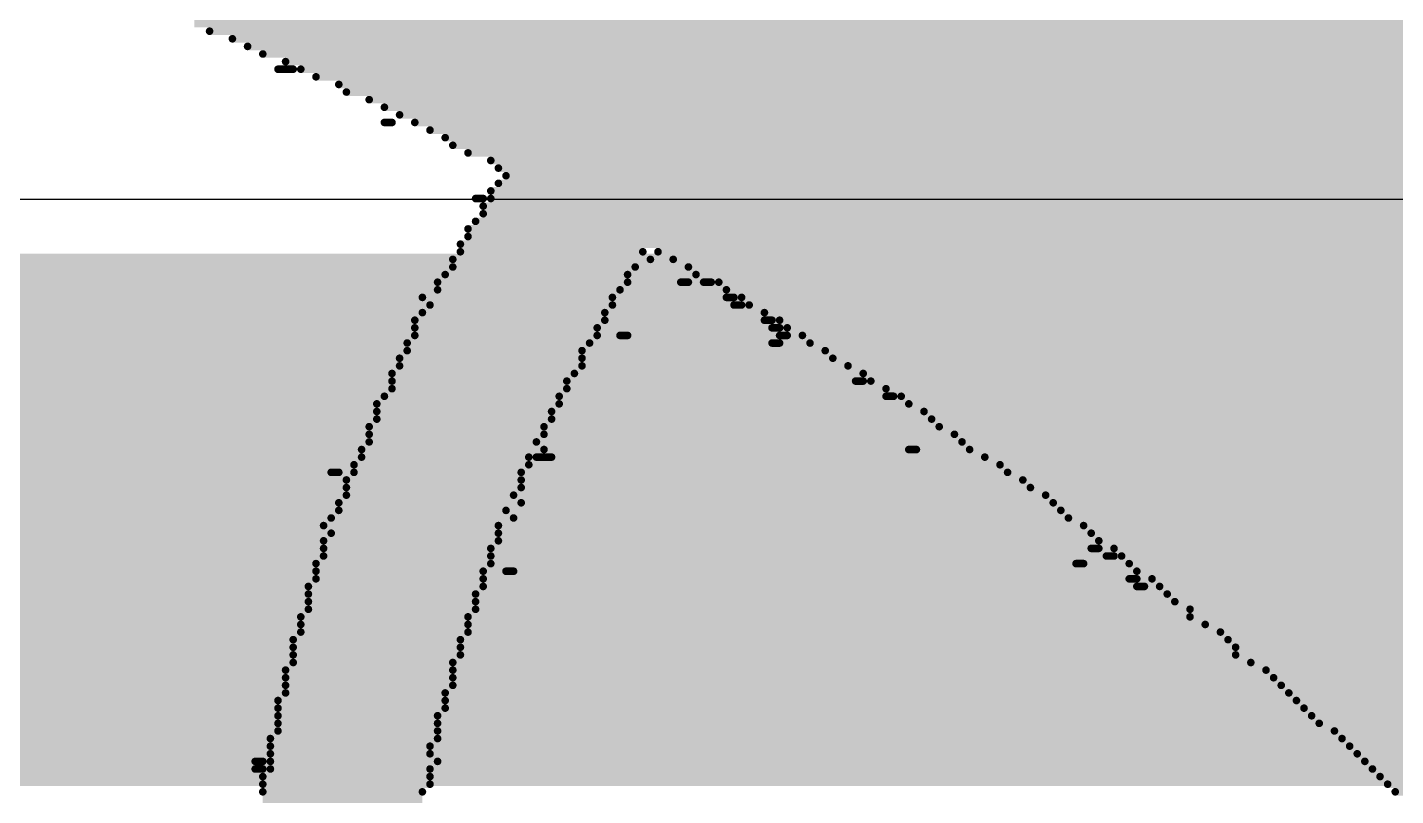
# Model space of a CAD drawing. Header units: inches. Extents: x -5 to 433, y -20 to 71.
# Drawn here: x 13.982 to 18.555, y 55.391 to 57.957 of the extents above; entities that cross this region are included whole.
import ezdxf

# ---------------------------------------------------------------- set-up
doc = ezdxf.new("R2010")
doc.units = ezdxf.units.IN
doc.layers.add('Bottom Overlay', color=54, linetype='Continuous')
doc.layers.add('Top Layer', color=1, linetype='Continuous')

msp = doc.modelspace()

# ---------------------------------------------------------------- hatches: boundary and pattern name
at = {"layer": 'Top Layer'}
msp.add_hatch(color=1, dxfattribs=at).paths.add_polyline_path([(8.89, 55.4228), (74.3966, 55.4228), (74.3966, 57.2008), (8.89, 57.2008)])

# ---------------------------------------------------------------- linework, layer by layer
at = {"layer": 'Bottom Overlay'}
for points in [[(14.5402, 57.9692, 0.0254, 0.0254, 0), (18.8328, 57.9692, 0.0254, 0.0254, 0)], [(14.591, 57.9438, 0.0254, 0.0254, 0), (18.8582, 57.9438, 0.0254, 0.0254, 0)], [(14.6672, 57.9184, 0.0254, 0.0254, 0), (18.8836, 57.9184, 0.0254, 0.0254, 0)], [(14.718, 57.893, 0.0254, 0.0254, 0), (18.909, 57.893, 0.0254, 0.0254, 0)], [(14.7688, 57.8676, 0.0254, 0.0254, 0), (18.9344, 57.8676, 0.0254, 0.0254, 0)], [(14.845, 57.8422, 0.0254, 0.0254, 0), (18.9598, 57.8422, 0.0254, 0.0254, 0)], [(14.8196, 57.8168, 0.0254, 0.0254, 0), (14.8704, 57.8168, 0.0254, 0.0254, 0)], [(14.8958, 57.8168, 0.0254, 0.0254, 0), (18.9852, 57.8168, 0.0254, 0.0254, 0)], [(14.9466, 57.7914, 0.0254, 0.0254, 0), (19.0106, 57.7914, 0.0254, 0.0254, 0)], [(15.0228, 57.766, 0.0254, 0.0254, 0), (19.0614, 57.766, 0.0254, 0.0254, 0)], [(15.0482, 57.7406, 0.0254, 0.0254, 0), (19.0868, 57.7406, 0.0254, 0.0254, 0)], [(15.1244, 57.7152, 0.0254, 0.0254, 0), (19.1376, 57.7152, 0.0254, 0.0254, 0)], [(15.1752, 57.6898, 0.0254, 0.0254, 0), (19.1376, 57.6898, 0.0254, 0.0254, 0)], [(15.226, 57.6644, 0.0254, 0.0254, 0), (19.1884, 57.6644, 0.0254, 0.0254, 0)], [(15.1752, 57.639, 0.0254, 0.0254, 0), (15.2006, 57.639, 0.0254, 0.0254, 0)], [(15.2768, 57.639, 0.0254, 0.0254, 0), (19.1884, 57.639, 0.0254, 0.0254, 0)], [(15.3276, 57.6136, 0.0254, 0.0254, 0), (19.2392, 57.6136, 0.0254, 0.0254, 0)], [(15.3784, 57.5882, 0.0254, 0.0254, 0), (19.2392, 57.5882, 0.0254, 0.0254, 0)], [(15.4038, 57.5628, 0.0254, 0.0254, 0), (19.29, 57.5628, 0.0254, 0.0254, 0)], [(15.4546, 57.5374, 0.0254, 0.0254, 0), (19.3154, 57.5374, 0.0254, 0.0254, 0)], [(15.5308, 57.512, 0.0254, 0.0254, 0), (19.3408, 57.512, 0.0254, 0.0254, 0)], [(15.5562, 57.4866, 0.0254, 0.0254, 0), (19.3662, 57.4866, 0.0254, 0.0254, 0)], [(15.5562, 57.4358, 0.0254, 0.0254, 0), (19.417, 57.4358, 0.0254, 0.0254, 0)], [(15.5816, 57.4612, 0.0254, 0.0254, 0), (19.3916, 57.4612, 0.0254, 0.0254, 0)], [(15.48, 57.385, 0.0254, 0.0254, 0), (15.5054, 57.385, 0.0254, 0.0254, 0)], [(15.5308, 57.4104, 0.0254, 0.0254, 0), (19.4424, 57.4104, 0.0254, 0.0254, 0)], [(15.5308, 57.385, 0.0254, 0.0254, 0), (19.4678, 57.385, 0.0254, 0.0254, 0)], [(15.5054, 57.3596, 0.0254, 0.0254, 0), (19.5186, 57.3596, 0.0254, 0.0254, 0)], [(15.5054, 57.3342, 0.0254, 0.0254, 0), (19.544, 57.3342, 0.0254, 0.0254, 0)], [(15.4546, 57.2834, 0.0254, 0.0254, 0), (19.5948, 57.2834, 0.0254, 0.0254, 0)], [(15.48, 57.3088, 0.0254, 0.0254, 0), (19.5694, 57.3088, 0.0254, 0.0254, 0)], [(15.4546, 57.258, 0.0254, 0.0254, 0), (19.6202, 57.258, 0.0254, 0.0254, 0)], [(15.4292, 57.2326, 0.0254, 0.0254, 0), (19.6456, 57.2326, 0.0254, 0.0254, 0)], [(15.4292, 57.2072, 0.0254, 0.0254, 0), (16.0388, 57.2072, 0.0254, 0.0254, 0)], [(16.0896, 57.2072, 0.0254, 0.0254, 0), (19.671, 57.2072, 0.0254, 0.0254, 0)], [(15.4038, 57.1818, 0.0254, 0.0254, 0), (16.0642, 57.1818, 0.0254, 0.0254, 0)], [(15.4038, 57.1564, 0.0254, 0.0254, 0), (16.0134, 57.1564, 0.0254, 0.0254, 0)], [(16.1404, 57.1818, 0.0254, 0.0254, 0), (19.6964, 57.1818, 0.0254, 0.0254, 0)], [(16.1912, 57.1564, 0.0254, 0.0254, 0), (19.7218, 57.1564, 0.0254, 0.0254, 0)], [(15.353, 57.1056, 0.0254, 0.0254, 0), (15.988, 57.1056, 0.0254, 0.0254, 0)], [(15.3784, 57.131, 0.0254, 0.0254, 0), (15.988, 57.131, 0.0254, 0.0254, 0)], [(16.1658, 57.1056, 0.0254, 0.0254, 0), (16.1912, 57.1056, 0.0254, 0.0254, 0)], [(16.2166, 57.131, 0.0254, 0.0254, 0), (19.7472, 57.131, 0.0254, 0.0254, 0)], [(16.242, 57.1056, 0.0254, 0.0254, 0), (16.2674, 57.1056, 0.0254, 0.0254, 0)], [(16.2928, 57.1056, 0.0254, 0.0254, 0), (19.7726, 57.1056, 0.0254, 0.0254, 0)], [(15.3022, 57.0548, 0.0254, 0.0254, 0), (15.9372, 57.0548, 0.0254, 0.0254, 0)], [(15.353, 57.0802, 0.0254, 0.0254, 0), (15.9626, 57.0802, 0.0254, 0.0254, 0)], [(16.3182, 57.0802, 0.0254, 0.0254, 0), (19.798, 57.0802, 0.0254, 0.0254, 0)], [(16.3182, 57.0548, 0.0254, 0.0254, 0), (16.3436, 57.0548, 0.0254, 0.0254, 0)], [(16.369, 57.0548, 0.0254, 0.0254, 0), (19.8234, 57.0548, 0.0254, 0.0254, 0)], [(15.3276, 57.0294, 0.0254, 0.0254, 0), (15.9372, 57.0294, 0.0254, 0.0254, 0)], [(16.3436, 57.0294, 0.0254, 0.0254, 0), (16.369, 57.0294, 0.0254, 0.0254, 0)], [(16.3944, 57.0294, 0.0254, 0.0254, 0), (19.8488, 57.0294, 0.0254, 0.0254, 0)], [(15.2768, 56.9786, 0.0254, 0.0254, 0), (15.9118, 56.9786, 0.0254, 0.0254, 0)], [(15.3022, 57.004, 0.0254, 0.0254, 0), (15.9118, 57.004, 0.0254, 0.0254, 0)], [(16.4452, 57.004, 0.0254, 0.0254, 0), (19.8996, 57.004, 0.0254, 0.0254, 0)], [(16.4452, 56.9786, 0.0254, 0.0254, 0), (16.4706, 56.9786, 0.0254, 0.0254, 0)], [(16.496, 56.9786, 0.0254, 0.0254, 0), (19.925, 56.9786, 0.0254, 0.0254, 0)], [(15.2768, 56.9532, 0.0254, 0.0254, 0), (15.8864, 56.9532, 0.0254, 0.0254, 0)], [(15.2768, 56.9278, 0.0254, 0.0254, 0), (15.8864, 56.9278, 0.0254, 0.0254, 0)], [(15.9626, 56.9278, 0.0254, 0.0254, 0), (15.988, 56.9278, 0.0254, 0.0254, 0)], [(16.4706, 56.9532, 0.0254, 0.0254, 0), (16.496, 56.9532, 0.0254, 0.0254, 0)], [(16.496, 56.9278, 0.0254, 0.0254, 0), (16.5214, 56.9278, 0.0254, 0.0254, 0)], [(16.5214, 56.9532, 0.0254, 0.0254, 0), (19.925, 56.9532, 0.0254, 0.0254, 0)], [(16.5722, 56.9278, 0.0254, 0.0254, 0), (19.9504, 56.9278, 0.0254, 0.0254, 0)], [(15.2514, 56.9024, 0.0254, 0.0254, 0), (15.861, 56.9024, 0.0254, 0.0254, 0)], [(15.2514, 56.877, 0.0254, 0.0254, 0), (15.8356, 56.877, 0.0254, 0.0254, 0)], [(16.4706, 56.9024, 0.0254, 0.0254, 0), (16.496, 56.9024, 0.0254, 0.0254, 0)], [(16.5976, 56.9024, 0.0254, 0.0254, 0), (20.0012, 56.9024, 0.0254, 0.0254, 0)], [(16.6484, 56.877, 0.0254, 0.0254, 0), (20.0266, 56.877, 0.0254, 0.0254, 0)], [(15.226, 56.8516, 0.0254, 0.0254, 0), (15.8356, 56.8516, 0.0254, 0.0254, 0)], [(15.226, 56.8262, 0.0254, 0.0254, 0), (15.8356, 56.8262, 0.0254, 0.0254, 0)], [(16.6738, 56.8516, 0.0254, 0.0254, 0), (20.052, 56.8516, 0.0254, 0.0254, 0)], [(16.7246, 56.8262, 0.0254, 0.0254, 0), (20.0774, 56.8262, 0.0254, 0.0254, 0)], [(15.2006, 56.8008, 0.0254, 0.0254, 0), (15.8102, 56.8008, 0.0254, 0.0254, 0)], [(16.7754, 56.8008, 0.0254, 0.0254, 0), (20.1028, 56.8008, 0.0254, 0.0254, 0)], [(15.2006, 56.7754, 0.0254, 0.0254, 0), (15.7848, 56.7754, 0.0254, 0.0254, 0)], [(15.2006, 56.75, 0.0254, 0.0254, 0), (15.7848, 56.75, 0.0254, 0.0254, 0)], [(16.75, 56.7754, 0.0254, 0.0254, 0), (16.7754, 56.7754, 0.0254, 0.0254, 0)], [(16.8008, 56.7754, 0.0254, 0.0254, 0), (20.1282, 56.7754, 0.0254, 0.0254, 0)], [(16.8516, 56.75, 0.0254, 0.0254, 0), (20.1536, 56.75, 0.0254, 0.0254, 0)], [(15.1498, 56.6992, 0.0254, 0.0254, 0), (15.7594, 56.6992, 0.0254, 0.0254, 0)], [(15.1752, 56.7246, 0.0254, 0.0254, 0), (15.7594, 56.7246, 0.0254, 0.0254, 0)], [(16.8516, 56.7246, 0.0254, 0.0254, 0), (16.877, 56.7246, 0.0254, 0.0254, 0)], [(16.9024, 56.7246, 0.0254, 0.0254, 0), (20.179, 56.7246, 0.0254, 0.0254, 0)], [(16.9278, 56.6992, 0.0254, 0.0254, 0), (20.2044, 56.6992, 0.0254, 0.0254, 0)], [(15.1498, 56.6738, 0.0254, 0.0254, 0), (15.734, 56.6738, 0.0254, 0.0254, 0)], [(15.1498, 56.6484, 0.0254, 0.0254, 0), (15.734, 56.6484, 0.0254, 0.0254, 0)], [(16.9786, 56.6738, 0.0254, 0.0254, 0), (20.2298, 56.6738, 0.0254, 0.0254, 0)], [(17.004, 56.6484, 0.0254, 0.0254, 0), (20.2806, 56.6484, 0.0254, 0.0254, 0)], [(15.1244, 56.623, 0.0254, 0.0254, 0), (15.7086, 56.623, 0.0254, 0.0254, 0)], [(15.1244, 56.5976, 0.0254, 0.0254, 0), (15.7086, 56.5976, 0.0254, 0.0254, 0)], [(17.0294, 56.623, 0.0254, 0.0254, 0), (20.2806, 56.623, 0.0254, 0.0254, 0)], [(17.0802, 56.5976, 0.0254, 0.0254, 0), (20.306, 56.5976, 0.0254, 0.0254, 0)], [(15.1244, 56.5722, 0.0254, 0.0254, 0), (15.6832, 56.5722, 0.0254, 0.0254, 0)], [(17.1056, 56.5722, 0.0254, 0.0254, 0), (20.3314, 56.5722, 0.0254, 0.0254, 0)], [(15.099, 56.5468, 0.0254, 0.0254, 0), (15.7086, 56.5468, 0.0254, 0.0254, 0)], [(15.099, 56.5214, 0.0254, 0.0254, 0), (15.6578, 56.5214, 0.0254, 0.0254, 0)], [(15.6832, 56.5214, 0.0254, 0.0254, 0), (15.734, 56.5214, 0.0254, 0.0254, 0)], [(16.9278, 56.5468, 0.0254, 0.0254, 0), (16.9532, 56.5468, 0.0254, 0.0254, 0)], [(17.131, 56.5468, 0.0254, 0.0254, 0), (20.3568, 56.5468, 0.0254, 0.0254, 0)], [(17.1818, 56.5214, 0.0254, 0.0254, 0), (20.3822, 56.5214, 0.0254, 0.0254, 0)], [(14.9974, 56.4706, 0.0254, 0.0254, 0), (15.0228, 56.4706, 0.0254, 0.0254, 0)], [(15.0736, 56.496, 0.0254, 0.0254, 0), (15.6578, 56.496, 0.0254, 0.0254, 0)], [(15.0736, 56.4706, 0.0254, 0.0254, 0), (15.6324, 56.4706, 0.0254, 0.0254, 0)], [(17.2326, 56.496, 0.0254, 0.0254, 0), (20.4076, 56.496, 0.0254, 0.0254, 0)], [(17.258, 56.4706, 0.0254, 0.0254, 0), (20.4584, 56.4706, 0.0254, 0.0254, 0)], [(15.0482, 56.4452, 0.0254, 0.0254, 0), (15.6324, 56.4452, 0.0254, 0.0254, 0)], [(15.0482, 56.4198, 0.0254, 0.0254, 0), (15.6324, 56.4198, 0.0254, 0.0254, 0)], [(17.3088, 56.4452, 0.0254, 0.0254, 0), (20.4838, 56.4452, 0.0254, 0.0254, 0)], [(17.3342, 56.4198, 0.0254, 0.0254, 0), (20.4838, 56.4198, 0.0254, 0.0254, 0)], [(15.0228, 56.369, 0.0254, 0.0254, 0), (15.6324, 56.369, 0.0254, 0.0254, 0)], [(15.0482, 56.3944, 0.0254, 0.0254, 0), (15.607, 56.3944, 0.0254, 0.0254, 0)], [(17.385, 56.3944, 0.0254, 0.0254, 0), (20.5092, 56.3944, 0.0254, 0.0254, 0)], [(17.4104, 56.369, 0.0254, 0.0254, 0), (20.5346, 56.369, 0.0254, 0.0254, 0)], [(15.0228, 56.3436, 0.0254, 0.0254, 0), (15.5816, 56.3436, 0.0254, 0.0254, 0)], [(17.4358, 56.3436, 0.0254, 0.0254, 0), (20.5854, 56.3436, 0.0254, 0.0254, 0)], [(14.972, 56.2928, 0.0254, 0.0254, 0), (15.5562, 56.2928, 0.0254, 0.0254, 0)], [(14.9974, 56.3182, 0.0254, 0.0254, 0), (15.607, 56.3182, 0.0254, 0.0254, 0)], [(17.4612, 56.3182, 0.0254, 0.0254, 0), (20.6362, 56.3182, 0.0254, 0.0254, 0)], [(17.512, 56.2928, 0.0254, 0.0254, 0), (20.6362, 56.2928, 0.0254, 0.0254, 0)], [(14.972, 56.242, 0.0254, 0.0254, 0), (15.5562, 56.242, 0.0254, 0.0254, 0)], [(14.9974, 56.2674, 0.0254, 0.0254, 0), (15.5562, 56.2674, 0.0254, 0.0254, 0)], [(17.5374, 56.2674, 0.0254, 0.0254, 0), (20.6616, 56.2674, 0.0254, 0.0254, 0)], [(17.5628, 56.242, 0.0254, 0.0254, 0), (20.687, 56.242, 0.0254, 0.0254, 0)], [(14.972, 56.2166, 0.0254, 0.0254, 0), (15.5308, 56.2166, 0.0254, 0.0254, 0)], [(14.972, 56.1912, 0.0254, 0.0254, 0), (15.5308, 56.1912, 0.0254, 0.0254, 0)], [(17.5374, 56.2166, 0.0254, 0.0254, 0), (17.5628, 56.2166, 0.0254, 0.0254, 0)], [(17.5882, 56.1912, 0.0254, 0.0254, 0), (17.6136, 56.1912, 0.0254, 0.0254, 0)], [(17.6136, 56.2166, 0.0254, 0.0254, 0), (20.7124, 56.2166, 0.0254, 0.0254, 0)], [(17.639, 56.1912, 0.0254, 0.0254, 0), (20.7632, 56.1912, 0.0254, 0.0254, 0)], [(14.9466, 56.1658, 0.0254, 0.0254, 0), (15.5308, 56.1658, 0.0254, 0.0254, 0)], [(14.9466, 56.1404, 0.0254, 0.0254, 0), (15.5054, 56.1404, 0.0254, 0.0254, 0)], [(15.5816, 56.1404, 0.0254, 0.0254, 0), (15.607, 56.1404, 0.0254, 0.0254, 0)], [(17.4866, 56.1658, 0.0254, 0.0254, 0), (17.512, 56.1658, 0.0254, 0.0254, 0)], [(17.6644, 56.1658, 0.0254, 0.0254, 0), (20.7886, 56.1658, 0.0254, 0.0254, 0)], [(17.6898, 56.1404, 0.0254, 0.0254, 0), (20.7886, 56.1404, 0.0254, 0.0254, 0)], [(14.9466, 56.115, 0.0254, 0.0254, 0), (15.5054, 56.115, 0.0254, 0.0254, 0)], [(17.6644, 56.115, 0.0254, 0.0254, 0), (17.6898, 56.115, 0.0254, 0.0254, 0)], [(17.7406, 56.115, 0.0254, 0.0254, 0), (20.7886, 56.115, 0.0254, 0.0254, 0)], [(14.9212, 56.0896, 0.0254, 0.0254, 0), (15.5054, 56.0896, 0.0254, 0.0254, 0)], [(14.9212, 56.0642, 0.0254, 0.0254, 0), (15.48, 56.0642, 0.0254, 0.0254, 0)], [(17.6898, 56.0896, 0.0254, 0.0254, 0), (17.7152, 56.0896, 0.0254, 0.0254, 0)], [(17.766, 56.0896, 0.0254, 0.0254, 0), (20.814, 56.0896, 0.0254, 0.0254, 0)], [(17.7914, 56.0642, 0.0254, 0.0254, 0), (20.8394, 56.0642, 0.0254, 0.0254, 0)], [(14.9212, 56.0388, 0.0254, 0.0254, 0), (15.48, 56.0388, 0.0254, 0.0254, 0)], [(14.9212, 56.0134, 0.0254, 0.0254, 0), (15.48, 56.0134, 0.0254, 0.0254, 0)], [(17.8168, 56.0388, 0.0254, 0.0254, 0), (20.8902, 56.0388, 0.0254, 0.0254, 0)], [(17.8676, 56.0134, 0.0254, 0.0254, 0), (20.9156, 56.0134, 0.0254, 0.0254, 0)], [(14.8958, 55.988, 0.0254, 0.0254, 0), (15.4546, 55.988, 0.0254, 0.0254, 0)], [(14.8958, 55.9626, 0.0254, 0.0254, 0), (15.4546, 55.9626, 0.0254, 0.0254, 0)], [(17.8676, 55.988, 0.0254, 0.0254, 0), (20.9156, 55.988, 0.0254, 0.0254, 0)], [(17.9184, 55.9626, 0.0254, 0.0254, 0), (20.941, 55.9626, 0.0254, 0.0254, 0)], [(14.8704, 55.9118, 0.0254, 0.0254, 0), (15.4292, 55.9118, 0.0254, 0.0254, 0)], [(14.8958, 55.9372, 0.0254, 0.0254, 0), (15.4546, 55.9372, 0.0254, 0.0254, 0)], [(17.9692, 55.9372, 0.0254, 0.0254, 0), (20.9664, 55.9372, 0.0254, 0.0254, 0)], [(17.9946, 55.9118, 0.0254, 0.0254, 0), (21.0172, 55.9118, 0.0254, 0.0254, 0)], [(14.8704, 55.8864, 0.0254, 0.0254, 0), (15.4292, 55.8864, 0.0254, 0.0254, 0)], [(18.02, 55.8864, 0.0254, 0.0254, 0), (21.0172, 55.8864, 0.0254, 0.0254, 0)], [(14.8704, 55.861, 0.0254, 0.0254, 0), (15.4292, 55.861, 0.0254, 0.0254, 0)], [(14.8704, 55.8356, 0.0254, 0.0254, 0), (15.4038, 55.8356, 0.0254, 0.0254, 0)], [(18.02, 55.861, 0.0254, 0.0254, 0), (21.0426, 55.861, 0.0254, 0.0254, 0)], [(18.0708, 55.8356, 0.0254, 0.0254, 0), (21.068, 55.8356, 0.0254, 0.0254, 0)], [(14.845, 55.8102, 0.0254, 0.0254, 0), (15.4038, 55.8102, 0.0254, 0.0254, 0)], [(14.845, 55.7848, 0.0254, 0.0254, 0), (15.4038, 55.7848, 0.0254, 0.0254, 0)], [(18.1216, 55.8102, 0.0254, 0.0254, 0), (21.0934, 55.8102, 0.0254, 0.0254, 0)], [(18.147, 55.7848, 0.0254, 0.0254, 0), (21.1188, 55.7848, 0.0254, 0.0254, 0)], [(14.845, 55.7594, 0.0254, 0.0254, 0), (15.4038, 55.7594, 0.0254, 0.0254, 0)], [(14.845, 55.734, 0.0254, 0.0254, 0), (15.3784, 55.734, 0.0254, 0.0254, 0)], [(18.1724, 55.7594, 0.0254, 0.0254, 0), (21.1442, 55.7594, 0.0254, 0.0254, 0)], [(18.1978, 55.734, 0.0254, 0.0254, 0), (21.1696, 55.734, 0.0254, 0.0254, 0)], [(14.8196, 55.7086, 0.0254, 0.0254, 0), (15.3784, 55.7086, 0.0254, 0.0254, 0)], [(14.8196, 55.6832, 0.0254, 0.0254, 0), (15.3784, 55.6832, 0.0254, 0.0254, 0)], [(18.2232, 55.7086, 0.0254, 0.0254, 0), (21.2204, 55.7086, 0.0254, 0.0254, 0)], [(18.2486, 55.6832, 0.0254, 0.0254, 0), (21.2204, 55.6832, 0.0254, 0.0254, 0)], [(14.8196, 55.6578, 0.0254, 0.0254, 0), (15.353, 55.6578, 0.0254, 0.0254, 0)], [(18.274, 55.6578, 0.0254, 0.0254, 0), (21.2204, 55.6578, 0.0254, 0.0254, 0)], [(14.8196, 55.6324, 0.0254, 0.0254, 0), (15.353, 55.6324, 0.0254, 0.0254, 0)], [(14.8196, 55.607, 0.0254, 0.0254, 0), (15.353, 55.607, 0.0254, 0.0254, 0)], [(18.2994, 55.6324, 0.0254, 0.0254, 0), (21.2458, 55.6324, 0.0254, 0.0254, 0)], [(18.3502, 55.607, 0.0254, 0.0254, 0), (21.2712, 55.607, 0.0254, 0.0254, 0)], [(14.7942, 55.5816, 0.0254, 0.0254, 0), (15.353, 55.5816, 0.0254, 0.0254, 0)], [(14.7942, 55.5562, 0.0254, 0.0254, 0), (15.3276, 55.5562, 0.0254, 0.0254, 0)], [(18.3756, 55.5816, 0.0254, 0.0254, 0), (21.2966, 55.5816, 0.0254, 0.0254, 0)], [(18.401, 55.5562, 0.0254, 0.0254, 0), (21.322, 55.5562, 0.0254, 0.0254, 0)], [(14.7434, 55.5054, 0.0254, 0.0254, 0), (14.7688, 55.5054, 0.0254, 0.0254, 0)], [(14.7942, 55.5308, 0.0254, 0.0254, 0), (15.3276, 55.5308, 0.0254, 0.0254, 0)], [(14.7942, 55.5054, 0.0254, 0.0254, 0), (15.353, 55.5054, 0.0254, 0.0254, 0)], [(18.4264, 55.5308, 0.0254, 0.0254, 0), (21.3728, 55.5308, 0.0254, 0.0254, 0)], [(18.4518, 55.5054, 0.0254, 0.0254, 0), (21.3982, 55.5054, 0.0254, 0.0254, 0)], [(14.7434, 55.48, 0.0254, 0.0254, 0), (14.7688, 55.48, 0.0254, 0.0254, 0)], [(14.7688, 55.4546, 0.0254, 0.0254, 0), (15.3276, 55.4546, 0.0254, 0.0254, 0)], [(14.7942, 55.48, 0.0254, 0.0254, 0), (15.3276, 55.48, 0.0254, 0.0254, 0)], [(18.4772, 55.48, 0.0254, 0.0254, 0), (21.3982, 55.48, 0.0254, 0.0254, 0)], [(18.5026, 55.4546, 0.0254, 0.0254, 0), (21.4236, 55.4546, 0.0254, 0.0254, 0)], [(14.7688, 55.4292, 0.0254, 0.0254, 0), (15.3276, 55.4292, 0.0254, 0.0254, 0)], [(18.528, 55.4292, 0.0254, 0.0254, 0), (21.4236, 55.4292, 0.0254, 0.0254, 0)], [(14.7688, 55.4038, 0.0254, 0.0254, 0), (15.3022, 55.4038, 0.0254, 0.0254, 0)], [(14.7688, 55.3784, 0.0254, 0.0254, 0), (15.3022, 55.3784, 0.0254, 0.0254, 0)], [(18.5534, 55.4038, 0.0254, 0.0254, 0), (21.449, 55.4038, 0.0254, 0.0254, 0)]]:
    msp.add_lwpolyline(points, format="xyseb", dxfattribs=at)
for points in [[(14.5847, 57.9438, 0.0127, 0.0127, 1), (14.5974, 57.9438, 0.0127, 0.0127, 1)], [(14.6609, 57.9184, 0.0127, 0.0127, 1), (14.6736, 57.9184, 0.0127, 0.0127, 1)], [(14.7117, 57.893, 0.0127, 0.0127, 1), (14.7244, 57.893, 0.0127, 0.0127, 1)], [(14.7625, 57.8676, 0.0127, 0.0127, 1), (14.7752, 57.8676, 0.0127, 0.0127, 1)], [(14.8387, 57.8422, 0.0127, 0.0127, 1), (14.8514, 57.8422, 0.0127, 0.0127, 1)], [(14.8133, 57.8168, 0.0127, 0.0127, 1), (14.826, 57.8168, 0.0127, 0.0127, 1)], [(14.8641, 57.8168, 0.0127, 0.0127, 1), (14.8768, 57.8168, 0.0127, 0.0127, 1)], [(14.8895, 57.8168, 0.0127, 0.0127, 1), (14.9022, 57.8168, 0.0127, 0.0127, 1)], [(14.9403, 57.7914, 0.0127, 0.0127, 1), (14.953, 57.7914, 0.0127, 0.0127, 1)], [(15.0165, 57.766, 0.0127, 0.0127, 1), (15.0292, 57.766, 0.0127, 0.0127, 1)], [(15.0419, 57.7406, 0.0127, 0.0127, 1), (15.0546, 57.7406, 0.0127, 0.0127, 1)], [(15.1181, 57.7152, 0.0127, 0.0127, 1), (15.1308, 57.7152, 0.0127, 0.0127, 1)], [(15.1689, 57.6898, 0.0127, 0.0127, 1), (15.1816, 57.6898, 0.0127, 0.0127, 1)], [(15.2197, 57.6644, 0.0127, 0.0127, 1), (15.2324, 57.6644, 0.0127, 0.0127, 1)], [(15.1689, 57.639, 0.0127, 0.0127, 1), (15.1816, 57.639, 0.0127, 0.0127, 1)], [(15.1943, 57.639, 0.0127, 0.0127, 1), (15.207, 57.639, 0.0127, 0.0127, 1)], [(15.2705, 57.639, 0.0127, 0.0127, 1), (15.2832, 57.639, 0.0127, 0.0127, 1)], [(15.3213, 57.6136, 0.0127, 0.0127, 1), (15.334, 57.6136, 0.0127, 0.0127, 1)], [(15.3721, 57.5882, 0.0127, 0.0127, 1), (15.3848, 57.5882, 0.0127, 0.0127, 1)], [(15.3975, 57.5628, 0.0127, 0.0127, 1), (15.4102, 57.5628, 0.0127, 0.0127, 1)], [(15.4483, 57.5374, 0.0127, 0.0127, 1), (15.461, 57.5374, 0.0127, 0.0127, 1)], [(15.5245, 57.512, 0.0127, 0.0127, 1), (15.5372, 57.512, 0.0127, 0.0127, 1)], [(15.5499, 57.4866, 0.0127, 0.0127, 1), (15.5626, 57.4866, 0.0127, 0.0127, 1)], [(15.5499, 57.4358, 0.0127, 0.0127, 1), (15.5626, 57.4358, 0.0127, 0.0127, 1)], [(15.5753, 57.4612, 0.0127, 0.0127, 1), (15.588, 57.4612, 0.0127, 0.0127, 1)], [(15.4737, 57.385, 0.0127, 0.0127, 1), (15.4864, 57.385, 0.0127, 0.0127, 1)], [(15.4991, 57.385, 0.0127, 0.0127, 1), (15.5118, 57.385, 0.0127, 0.0127, 1)], [(15.5245, 57.4104, 0.0127, 0.0127, 1), (15.5372, 57.4104, 0.0127, 0.0127, 1)], [(15.5245, 57.385, 0.0127, 0.0127, 1), (15.5372, 57.385, 0.0127, 0.0127, 1)], [(15.4991, 57.3596, 0.0127, 0.0127, 1), (15.5118, 57.3596, 0.0127, 0.0127, 1)], [(15.4991, 57.3342, 0.0127, 0.0127, 1), (15.5118, 57.3342, 0.0127, 0.0127, 1)], [(15.4483, 57.2834, 0.0127, 0.0127, 1), (15.461, 57.2834, 0.0127, 0.0127, 1)], [(15.4737, 57.3088, 0.0127, 0.0127, 1), (15.4864, 57.3088, 0.0127, 0.0127, 1)], [(15.4483, 57.258, 0.0127, 0.0127, 1), (15.461, 57.258, 0.0127, 0.0127, 1)], [(15.4229, 57.2326, 0.0127, 0.0127, 1), (15.4356, 57.2326, 0.0127, 0.0127, 1)], [(15.4229, 57.2072, 0.0127, 0.0127, 1), (15.4356, 57.2072, 0.0127, 0.0127, 1)], [(16.0325, 57.2072, 0.0127, 0.0127, 1), (16.0452, 57.2072, 0.0127, 0.0127, 1)], [(16.0833, 57.2072, 0.0127, 0.0127, 1), (16.096, 57.2072, 0.0127, 0.0127, 1)], [(15.3975, 57.1818, 0.0127, 0.0127, 1), (15.4102, 57.1818, 0.0127, 0.0127, 1)], [(15.3975, 57.1564, 0.0127, 0.0127, 1), (15.4102, 57.1564, 0.0127, 0.0127, 1)], [(16.0071, 57.1564, 0.0127, 0.0127, 1), (16.0198, 57.1564, 0.0127, 0.0127, 1)], [(16.0579, 57.1818, 0.0127, 0.0127, 1), (16.0706, 57.1818, 0.0127, 0.0127, 1)], [(16.1341, 57.1818, 0.0127, 0.0127, 1), (16.1468, 57.1818, 0.0127, 0.0127, 1)], [(16.1849, 57.1564, 0.0127, 0.0127, 1), (16.1976, 57.1564, 0.0127, 0.0127, 1)], [(15.3467, 57.1056, 0.0127, 0.0127, 1), (15.3594, 57.1056, 0.0127, 0.0127, 1)], [(15.3721, 57.131, 0.0127, 0.0127, 1), (15.3848, 57.131, 0.0127, 0.0127, 1)], [(15.9817, 57.131, 0.0127, 0.0127, 1), (15.9944, 57.131, 0.0127, 0.0127, 1)], [(15.9817, 57.1056, 0.0127, 0.0127, 1), (15.9944, 57.1056, 0.0127, 0.0127, 1)], [(16.1595, 57.1056, 0.0127, 0.0127, 1), (16.1722, 57.1056, 0.0127, 0.0127, 1)], [(16.1849, 57.1056, 0.0127, 0.0127, 1), (16.1976, 57.1056, 0.0127, 0.0127, 1)], [(16.2103, 57.131, 0.0127, 0.0127, 1), (16.223, 57.131, 0.0127, 0.0127, 1)], [(16.2357, 57.1056, 0.0127, 0.0127, 1), (16.2484, 57.1056, 0.0127, 0.0127, 1)], [(16.2611, 57.1056, 0.0127, 0.0127, 1), (16.2738, 57.1056, 0.0127, 0.0127, 1)], [(16.2865, 57.1056, 0.0127, 0.0127, 1), (16.2992, 57.1056, 0.0127, 0.0127, 1)], [(15.2959, 57.0548, 0.0127, 0.0127, 1), (15.3086, 57.0548, 0.0127, 0.0127, 1)], [(15.3467, 57.0802, 0.0127, 0.0127, 1), (15.3594, 57.0802, 0.0127, 0.0127, 1)], [(15.9309, 57.0548, 0.0127, 0.0127, 1), (15.9436, 57.0548, 0.0127, 0.0127, 1)], [(15.9563, 57.0802, 0.0127, 0.0127, 1), (15.969, 57.0802, 0.0127, 0.0127, 1)], [(16.3119, 57.0802, 0.0127, 0.0127, 1), (16.3246, 57.0802, 0.0127, 0.0127, 1)], [(16.3119, 57.0548, 0.0127, 0.0127, 1), (16.3246, 57.0548, 0.0127, 0.0127, 1)], [(16.3373, 57.0548, 0.0127, 0.0127, 1), (16.35, 57.0548, 0.0127, 0.0127, 1)], [(16.3627, 57.0548, 0.0127, 0.0127, 1), (16.3754, 57.0548, 0.0127, 0.0127, 1)], [(15.3213, 57.0294, 0.0127, 0.0127, 1), (15.334, 57.0294, 0.0127, 0.0127, 1)], [(15.9309, 57.0294, 0.0127, 0.0127, 1), (15.9436, 57.0294, 0.0127, 0.0127, 1)], [(16.3373, 57.0294, 0.0127, 0.0127, 1), (16.35, 57.0294, 0.0127, 0.0127, 1)], [(16.3627, 57.0294, 0.0127, 0.0127, 1), (16.3754, 57.0294, 0.0127, 0.0127, 1)], [(16.3881, 57.0294, 0.0127, 0.0127, 1), (16.4008, 57.0294, 0.0127, 0.0127, 1)], [(15.2705, 56.9786, 0.0127, 0.0127, 1), (15.2832, 56.9786, 0.0127, 0.0127, 1)], [(15.2959, 57.004, 0.0127, 0.0127, 1), (15.3086, 57.004, 0.0127, 0.0127, 1)], [(15.9055, 57.004, 0.0127, 0.0127, 1), (15.9182, 57.004, 0.0127, 0.0127, 1)], [(15.9055, 56.9786, 0.0127, 0.0127, 1), (15.9182, 56.9786, 0.0127, 0.0127, 1)], [(16.4389, 57.004, 0.0127, 0.0127, 1), (16.4516, 57.004, 0.0127, 0.0127, 1)], [(16.4389, 56.9786, 0.0127, 0.0127, 1), (16.4516, 56.9786, 0.0127, 0.0127, 1)], [(16.4643, 56.9786, 0.0127, 0.0127, 1), (16.477, 56.9786, 0.0127, 0.0127, 1)], [(16.4897, 56.9786, 0.0127, 0.0127, 1), (16.5024, 56.9786, 0.0127, 0.0127, 1)], [(15.2705, 56.9532, 0.0127, 0.0127, 1), (15.2832, 56.9532, 0.0127, 0.0127, 1)], [(15.2705, 56.9278, 0.0127, 0.0127, 1), (15.2832, 56.9278, 0.0127, 0.0127, 1)], [(15.8801, 56.9532, 0.0127, 0.0127, 1), (15.8928, 56.9532, 0.0127, 0.0127, 1)], [(15.8801, 56.9278, 0.0127, 0.0127, 1), (15.8928, 56.9278, 0.0127, 0.0127, 1)], [(15.9563, 56.9278, 0.0127, 0.0127, 1), (15.969, 56.9278, 0.0127, 0.0127, 1)], [(15.9817, 56.9278, 0.0127, 0.0127, 1), (15.9944, 56.9278, 0.0127, 0.0127, 1)], [(16.4643, 56.9532, 0.0127, 0.0127, 1), (16.477, 56.9532, 0.0127, 0.0127, 1)], [(16.4897, 56.9532, 0.0127, 0.0127, 1), (16.5024, 56.9532, 0.0127, 0.0127, 1)], [(16.4897, 56.9278, 0.0127, 0.0127, 1), (16.5024, 56.9278, 0.0127, 0.0127, 1)], [(16.5151, 56.9532, 0.0127, 0.0127, 1), (16.5278, 56.9532, 0.0127, 0.0127, 1)], [(16.5151, 56.9278, 0.0127, 0.0127, 1), (16.5278, 56.9278, 0.0127, 0.0127, 1)], [(16.5659, 56.9278, 0.0127, 0.0127, 1), (16.5786, 56.9278, 0.0127, 0.0127, 1)], [(15.2451, 56.9024, 0.0127, 0.0127, 1), (15.2578, 56.9024, 0.0127, 0.0127, 1)], [(15.2451, 56.877, 0.0127, 0.0127, 1), (15.2578, 56.877, 0.0127, 0.0127, 1)], [(15.8293, 56.877, 0.0127, 0.0127, 1), (15.842, 56.877, 0.0127, 0.0127, 1)], [(15.8547, 56.9024, 0.0127, 0.0127, 1), (15.8674, 56.9024, 0.0127, 0.0127, 1)], [(16.4643, 56.9024, 0.0127, 0.0127, 1), (16.477, 56.9024, 0.0127, 0.0127, 1)], [(16.4897, 56.9024, 0.0127, 0.0127, 1), (16.5024, 56.9024, 0.0127, 0.0127, 1)], [(16.5913, 56.9024, 0.0127, 0.0127, 1), (16.604, 56.9024, 0.0127, 0.0127, 1)], [(16.6421, 56.877, 0.0127, 0.0127, 1), (16.6548, 56.877, 0.0127, 0.0127, 1)], [(15.2197, 56.8516, 0.0127, 0.0127, 1), (15.2324, 56.8516, 0.0127, 0.0127, 1)], [(15.2197, 56.8262, 0.0127, 0.0127, 1), (15.2324, 56.8262, 0.0127, 0.0127, 1)], [(15.8293, 56.8516, 0.0127, 0.0127, 1), (15.842, 56.8516, 0.0127, 0.0127, 1)], [(15.8293, 56.8262, 0.0127, 0.0127, 1), (15.842, 56.8262, 0.0127, 0.0127, 1)], [(16.6675, 56.8516, 0.0127, 0.0127, 1), (16.6802, 56.8516, 0.0127, 0.0127, 1)], [(16.7183, 56.8262, 0.0127, 0.0127, 1), (16.731, 56.8262, 0.0127, 0.0127, 1)], [(15.1943, 56.8008, 0.0127, 0.0127, 1), (15.207, 56.8008, 0.0127, 0.0127, 1)], [(15.8039, 56.8008, 0.0127, 0.0127, 1), (15.8166, 56.8008, 0.0127, 0.0127, 1)], [(16.7691, 56.8008, 0.0127, 0.0127, 1), (16.7818, 56.8008, 0.0127, 0.0127, 1)], [(15.1943, 56.7754, 0.0127, 0.0127, 1), (15.207, 56.7754, 0.0127, 0.0127, 1)], [(15.1943, 56.75, 0.0127, 0.0127, 1), (15.207, 56.75, 0.0127, 0.0127, 1)], [(15.7785, 56.7754, 0.0127, 0.0127, 1), (15.7912, 56.7754, 0.0127, 0.0127, 1)], [(15.7785, 56.75, 0.0127, 0.0127, 1), (15.7912, 56.75, 0.0127, 0.0127, 1)], [(16.7437, 56.7754, 0.0127, 0.0127, 1), (16.7564, 56.7754, 0.0127, 0.0127, 1)], [(16.7691, 56.7754, 0.0127, 0.0127, 1), (16.7818, 56.7754, 0.0127, 0.0127, 1)], [(16.7945, 56.7754, 0.0127, 0.0127, 1), (16.8072, 56.7754, 0.0127, 0.0127, 1)], [(16.8453, 56.75, 0.0127, 0.0127, 1), (16.858, 56.75, 0.0127, 0.0127, 1)], [(15.1435, 56.6992, 0.0127, 0.0127, 1), (15.1562, 56.6992, 0.0127, 0.0127, 1)], [(15.1689, 56.7246, 0.0127, 0.0127, 1), (15.1816, 56.7246, 0.0127, 0.0127, 1)], [(15.7531, 56.7246, 0.0127, 0.0127, 1), (15.7658, 56.7246, 0.0127, 0.0127, 1)], [(15.7531, 56.6992, 0.0127, 0.0127, 1), (15.7658, 56.6992, 0.0127, 0.0127, 1)], [(16.8453, 56.7246, 0.0127, 0.0127, 1), (16.858, 56.7246, 0.0127, 0.0127, 1)], [(16.8707, 56.7246, 0.0127, 0.0127, 1), (16.8834, 56.7246, 0.0127, 0.0127, 1)], [(16.8961, 56.7246, 0.0127, 0.0127, 1), (16.9088, 56.7246, 0.0127, 0.0127, 1)], [(16.9215, 56.6992, 0.0127, 0.0127, 1), (16.9342, 56.6992, 0.0127, 0.0127, 1)], [(15.1435, 56.6738, 0.0127, 0.0127, 1), (15.1562, 56.6738, 0.0127, 0.0127, 1)], [(15.1435, 56.6484, 0.0127, 0.0127, 1), (15.1562, 56.6484, 0.0127, 0.0127, 1)], [(15.7277, 56.6738, 0.0127, 0.0127, 1), (15.7404, 56.6738, 0.0127, 0.0127, 1)], [(15.7277, 56.6484, 0.0127, 0.0127, 1), (15.7404, 56.6484, 0.0127, 0.0127, 1)], [(16.9723, 56.6738, 0.0127, 0.0127, 1), (16.985, 56.6738, 0.0127, 0.0127, 1)], [(16.9977, 56.6484, 0.0127, 0.0127, 1), (17.0104, 56.6484, 0.0127, 0.0127, 1)], [(15.1181, 56.623, 0.0127, 0.0127, 1), (15.1308, 56.623, 0.0127, 0.0127, 1)], [(15.1181, 56.5976, 0.0127, 0.0127, 1), (15.1308, 56.5976, 0.0127, 0.0127, 1)], [(15.7023, 56.623, 0.0127, 0.0127, 1), (15.715, 56.623, 0.0127, 0.0127, 1)], [(15.7023, 56.5976, 0.0127, 0.0127, 1), (15.715, 56.5976, 0.0127, 0.0127, 1)], [(17.0231, 56.623, 0.0127, 0.0127, 1), (17.0358, 56.623, 0.0127, 0.0127, 1)], [(17.0739, 56.5976, 0.0127, 0.0127, 1), (17.0866, 56.5976, 0.0127, 0.0127, 1)], [(15.1181, 56.5722, 0.0127, 0.0127, 1), (15.1308, 56.5722, 0.0127, 0.0127, 1)], [(15.6769, 56.5722, 0.0127, 0.0127, 1), (15.6896, 56.5722, 0.0127, 0.0127, 1)], [(17.0993, 56.5722, 0.0127, 0.0127, 1), (17.112, 56.5722, 0.0127, 0.0127, 1)], [(15.0927, 56.5468, 0.0127, 0.0127, 1), (15.1054, 56.5468, 0.0127, 0.0127, 1)], [(15.0927, 56.5214, 0.0127, 0.0127, 1), (15.1054, 56.5214, 0.0127, 0.0127, 1)], [(15.6515, 56.5214, 0.0127, 0.0127, 1), (15.6642, 56.5214, 0.0127, 0.0127, 1)], [(15.6769, 56.5214, 0.0127, 0.0127, 1), (15.6896, 56.5214, 0.0127, 0.0127, 1)], [(15.7023, 56.5468, 0.0127, 0.0127, 1), (15.715, 56.5468, 0.0127, 0.0127, 1)], [(15.7277, 56.5214, 0.0127, 0.0127, 1), (15.7404, 56.5214, 0.0127, 0.0127, 1)], [(16.9215, 56.5468, 0.0127, 0.0127, 1), (16.9342, 56.5468, 0.0127, 0.0127, 1)], [(16.9469, 56.5468, 0.0127, 0.0127, 1), (16.9596, 56.5468, 0.0127, 0.0127, 1)], [(17.1247, 56.5468, 0.0127, 0.0127, 1), (17.1374, 56.5468, 0.0127, 0.0127, 1)], [(17.1755, 56.5214, 0.0127, 0.0127, 1), (17.1882, 56.5214, 0.0127, 0.0127, 1)], [(14.9911, 56.4706, 0.0127, 0.0127, 1), (15.0038, 56.4706, 0.0127, 0.0127, 1)], [(15.0165, 56.4706, 0.0127, 0.0127, 1), (15.0292, 56.4706, 0.0127, 0.0127, 1)], [(15.0673, 56.496, 0.0127, 0.0127, 1), (15.08, 56.496, 0.0127, 0.0127, 1)], [(15.0673, 56.4706, 0.0127, 0.0127, 1), (15.08, 56.4706, 0.0127, 0.0127, 1)], [(15.6261, 56.4706, 0.0127, 0.0127, 1), (15.6388, 56.4706, 0.0127, 0.0127, 1)], [(15.6515, 56.496, 0.0127, 0.0127, 1), (15.6642, 56.496, 0.0127, 0.0127, 1)], [(17.2263, 56.496, 0.0127, 0.0127, 1), (17.239, 56.496, 0.0127, 0.0127, 1)], [(17.2517, 56.4706, 0.0127, 0.0127, 1), (17.2644, 56.4706, 0.0127, 0.0127, 1)], [(15.0419, 56.4452, 0.0127, 0.0127, 1), (15.0546, 56.4452, 0.0127, 0.0127, 1)], [(15.0419, 56.4198, 0.0127, 0.0127, 1), (15.0546, 56.4198, 0.0127, 0.0127, 1)], [(15.6261, 56.4452, 0.0127, 0.0127, 1), (15.6388, 56.4452, 0.0127, 0.0127, 1)], [(15.6261, 56.4198, 0.0127, 0.0127, 1), (15.6388, 56.4198, 0.0127, 0.0127, 1)], [(17.3025, 56.4452, 0.0127, 0.0127, 1), (17.3152, 56.4452, 0.0127, 0.0127, 1)], [(17.3279, 56.4198, 0.0127, 0.0127, 1), (17.3406, 56.4198, 0.0127, 0.0127, 1)], [(15.0165, 56.369, 0.0127, 0.0127, 1), (15.0292, 56.369, 0.0127, 0.0127, 1)], [(15.0419, 56.3944, 0.0127, 0.0127, 1), (15.0546, 56.3944, 0.0127, 0.0127, 1)], [(15.6007, 56.3944, 0.0127, 0.0127, 1), (15.6134, 56.3944, 0.0127, 0.0127, 1)], [(15.6261, 56.369, 0.0127, 0.0127, 1), (15.6388, 56.369, 0.0127, 0.0127, 1)], [(17.3787, 56.3944, 0.0127, 0.0127, 1), (17.3914, 56.3944, 0.0127, 0.0127, 1)], [(17.4041, 56.369, 0.0127, 0.0127, 1), (17.4168, 56.369, 0.0127, 0.0127, 1)], [(15.0165, 56.3436, 0.0127, 0.0127, 1), (15.0292, 56.3436, 0.0127, 0.0127, 1)], [(15.5753, 56.3436, 0.0127, 0.0127, 1), (15.588, 56.3436, 0.0127, 0.0127, 1)], [(17.4295, 56.3436, 0.0127, 0.0127, 1), (17.4422, 56.3436, 0.0127, 0.0127, 1)], [(14.9657, 56.2928, 0.0127, 0.0127, 1), (14.9784, 56.2928, 0.0127, 0.0127, 1)], [(14.9911, 56.3182, 0.0127, 0.0127, 1), (15.0038, 56.3182, 0.0127, 0.0127, 1)], [(15.5499, 56.2928, 0.0127, 0.0127, 1), (15.5626, 56.2928, 0.0127, 0.0127, 1)], [(15.6007, 56.3182, 0.0127, 0.0127, 1), (15.6134, 56.3182, 0.0127, 0.0127, 1)], [(17.4549, 56.3182, 0.0127, 0.0127, 1), (17.4676, 56.3182, 0.0127, 0.0127, 1)], [(17.5057, 56.2928, 0.0127, 0.0127, 1), (17.5184, 56.2928, 0.0127, 0.0127, 1)], [(14.9657, 56.242, 0.0127, 0.0127, 1), (14.9784, 56.242, 0.0127, 0.0127, 1)], [(14.9911, 56.2674, 0.0127, 0.0127, 1), (15.0038, 56.2674, 0.0127, 0.0127, 1)], [(15.5499, 56.2674, 0.0127, 0.0127, 1), (15.5626, 56.2674, 0.0127, 0.0127, 1)], [(15.5499, 56.242, 0.0127, 0.0127, 1), (15.5626, 56.242, 0.0127, 0.0127, 1)], [(17.5311, 56.2674, 0.0127, 0.0127, 1), (17.5438, 56.2674, 0.0127, 0.0127, 1)], [(17.5565, 56.242, 0.0127, 0.0127, 1), (17.5692, 56.242, 0.0127, 0.0127, 1)], [(14.9657, 56.2166, 0.0127, 0.0127, 1), (14.9784, 56.2166, 0.0127, 0.0127, 1)], [(14.9657, 56.1912, 0.0127, 0.0127, 1), (14.9784, 56.1912, 0.0127, 0.0127, 1)], [(15.5245, 56.2166, 0.0127, 0.0127, 1), (15.5372, 56.2166, 0.0127, 0.0127, 1)], [(15.5245, 56.1912, 0.0127, 0.0127, 1), (15.5372, 56.1912, 0.0127, 0.0127, 1)], [(17.5311, 56.2166, 0.0127, 0.0127, 1), (17.5438, 56.2166, 0.0127, 0.0127, 1)], [(17.5565, 56.2166, 0.0127, 0.0127, 1), (17.5692, 56.2166, 0.0127, 0.0127, 1)], [(17.5819, 56.1912, 0.0127, 0.0127, 1), (17.5946, 56.1912, 0.0127, 0.0127, 1)], [(17.6073, 56.2166, 0.0127, 0.0127, 1), (17.62, 56.2166, 0.0127, 0.0127, 1)], [(17.6073, 56.1912, 0.0127, 0.0127, 1), (17.62, 56.1912, 0.0127, 0.0127, 1)], [(17.6327, 56.1912, 0.0127, 0.0127, 1), (17.6454, 56.1912, 0.0127, 0.0127, 1)], [(14.9403, 56.1658, 0.0127, 0.0127, 1), (14.953, 56.1658, 0.0127, 0.0127, 1)], [(14.9403, 56.1404, 0.0127, 0.0127, 1), (14.953, 56.1404, 0.0127, 0.0127, 1)], [(15.4991, 56.1404, 0.0127, 0.0127, 1), (15.5118, 56.1404, 0.0127, 0.0127, 1)], [(15.5245, 56.1658, 0.0127, 0.0127, 1), (15.5372, 56.1658, 0.0127, 0.0127, 1)], [(15.5753, 56.1404, 0.0127, 0.0127, 1), (15.588, 56.1404, 0.0127, 0.0127, 1)], [(15.6007, 56.1404, 0.0127, 0.0127, 1), (15.6134, 56.1404, 0.0127, 0.0127, 1)], [(17.4803, 56.1658, 0.0127, 0.0127, 1), (17.493, 56.1658, 0.0127, 0.0127, 1)], [(17.5057, 56.1658, 0.0127, 0.0127, 1), (17.5184, 56.1658, 0.0127, 0.0127, 1)], [(17.6581, 56.1658, 0.0127, 0.0127, 1), (17.6708, 56.1658, 0.0127, 0.0127, 1)], [(17.6835, 56.1404, 0.0127, 0.0127, 1), (17.6962, 56.1404, 0.0127, 0.0127, 1)], [(14.9403, 56.115, 0.0127, 0.0127, 1), (14.953, 56.115, 0.0127, 0.0127, 1)], [(15.4991, 56.115, 0.0127, 0.0127, 1), (15.5118, 56.115, 0.0127, 0.0127, 1)], [(17.6581, 56.115, 0.0127, 0.0127, 1), (17.6708, 56.115, 0.0127, 0.0127, 1)], [(17.6835, 56.115, 0.0127, 0.0127, 1), (17.6962, 56.115, 0.0127, 0.0127, 1)], [(17.7343, 56.115, 0.0127, 0.0127, 1), (17.747, 56.115, 0.0127, 0.0127, 1)], [(14.9149, 56.0896, 0.0127, 0.0127, 1), (14.9276, 56.0896, 0.0127, 0.0127, 1)], [(14.9149, 56.0642, 0.0127, 0.0127, 1), (14.9276, 56.0642, 0.0127, 0.0127, 1)], [(15.4737, 56.0642, 0.0127, 0.0127, 1), (15.4864, 56.0642, 0.0127, 0.0127, 1)], [(15.4991, 56.0896, 0.0127, 0.0127, 1), (15.5118, 56.0896, 0.0127, 0.0127, 1)], [(17.6835, 56.0896, 0.0127, 0.0127, 1), (17.6962, 56.0896, 0.0127, 0.0127, 1)], [(17.7089, 56.0896, 0.0127, 0.0127, 1), (17.7216, 56.0896, 0.0127, 0.0127, 1)], [(17.7597, 56.0896, 0.0127, 0.0127, 1), (17.7724, 56.0896, 0.0127, 0.0127, 1)], [(17.7851, 56.0642, 0.0127, 0.0127, 1), (17.7978, 56.0642, 0.0127, 0.0127, 1)], [(14.9149, 56.0388, 0.0127, 0.0127, 1), (14.9276, 56.0388, 0.0127, 0.0127, 1)], [(14.9149, 56.0134, 0.0127, 0.0127, 1), (14.9276, 56.0134, 0.0127, 0.0127, 1)], [(15.4737, 56.0388, 0.0127, 0.0127, 1), (15.4864, 56.0388, 0.0127, 0.0127, 1)], [(15.4737, 56.0134, 0.0127, 0.0127, 1), (15.4864, 56.0134, 0.0127, 0.0127, 1)], [(17.8105, 56.0388, 0.0127, 0.0127, 1), (17.8232, 56.0388, 0.0127, 0.0127, 1)], [(17.8613, 56.0134, 0.0127, 0.0127, 1), (17.874, 56.0134, 0.0127, 0.0127, 1)], [(14.8895, 55.988, 0.0127, 0.0127, 1), (14.9022, 55.988, 0.0127, 0.0127, 1)], [(14.8895, 55.9626, 0.0127, 0.0127, 1), (14.9022, 55.9626, 0.0127, 0.0127, 1)], [(15.4483, 55.988, 0.0127, 0.0127, 1), (15.461, 55.988, 0.0127, 0.0127, 1)], [(15.4483, 55.9626, 0.0127, 0.0127, 1), (15.461, 55.9626, 0.0127, 0.0127, 1)], [(17.8613, 55.988, 0.0127, 0.0127, 1), (17.874, 55.988, 0.0127, 0.0127, 1)], [(17.9121, 55.9626, 0.0127, 0.0127, 1), (17.9248, 55.9626, 0.0127, 0.0127, 1)], [(14.8641, 55.9118, 0.0127, 0.0127, 1), (14.8768, 55.9118, 0.0127, 0.0127, 1)], [(14.8895, 55.9372, 0.0127, 0.0127, 1), (14.9022, 55.9372, 0.0127, 0.0127, 1)], [(15.4229, 55.9118, 0.0127, 0.0127, 1), (15.4356, 55.9118, 0.0127, 0.0127, 1)], [(15.4483, 55.9372, 0.0127, 0.0127, 1), (15.461, 55.9372, 0.0127, 0.0127, 1)], [(17.9629, 55.9372, 0.0127, 0.0127, 1), (17.9756, 55.9372, 0.0127, 0.0127, 1)], [(17.9883, 55.9118, 0.0127, 0.0127, 1), (18.001, 55.9118, 0.0127, 0.0127, 1)], [(14.8641, 55.8864, 0.0127, 0.0127, 1), (14.8768, 55.8864, 0.0127, 0.0127, 1)], [(15.4229, 55.8864, 0.0127, 0.0127, 1), (15.4356, 55.8864, 0.0127, 0.0127, 1)], [(18.0137, 55.8864, 0.0127, 0.0127, 1), (18.0264, 55.8864, 0.0127, 0.0127, 1)], [(14.8641, 55.861, 0.0127, 0.0127, 1), (14.8768, 55.861, 0.0127, 0.0127, 1)], [(14.8641, 55.8356, 0.0127, 0.0127, 1), (14.8768, 55.8356, 0.0127, 0.0127, 1)], [(15.3975, 55.8356, 0.0127, 0.0127, 1), (15.4102, 55.8356, 0.0127, 0.0127, 1)], [(15.4229, 55.861, 0.0127, 0.0127, 1), (15.4356, 55.861, 0.0127, 0.0127, 1)], [(18.0137, 55.861, 0.0127, 0.0127, 1), (18.0264, 55.861, 0.0127, 0.0127, 1)], [(18.0645, 55.8356, 0.0127, 0.0127, 1), (18.0772, 55.8356, 0.0127, 0.0127, 1)], [(14.8387, 55.8102, 0.0127, 0.0127, 1), (14.8514, 55.8102, 0.0127, 0.0127, 1)], [(14.8387, 55.7848, 0.0127, 0.0127, 1), (14.8514, 55.7848, 0.0127, 0.0127, 1)], [(15.3975, 55.8102, 0.0127, 0.0127, 1), (15.4102, 55.8102, 0.0127, 0.0127, 1)], [(15.3975, 55.7848, 0.0127, 0.0127, 1), (15.4102, 55.7848, 0.0127, 0.0127, 1)], [(18.1153, 55.8102, 0.0127, 0.0127, 1), (18.128, 55.8102, 0.0127, 0.0127, 1)], [(18.1407, 55.7848, 0.0127, 0.0127, 1), (18.1534, 55.7848, 0.0127, 0.0127, 1)], [(14.8387, 55.7594, 0.0127, 0.0127, 1), (14.8514, 55.7594, 0.0127, 0.0127, 1)], [(14.8387, 55.734, 0.0127, 0.0127, 1), (14.8514, 55.734, 0.0127, 0.0127, 1)], [(15.3721, 55.734, 0.0127, 0.0127, 1), (15.3848, 55.734, 0.0127, 0.0127, 1)], [(15.3975, 55.7594, 0.0127, 0.0127, 1), (15.4102, 55.7594, 0.0127, 0.0127, 1)], [(18.1661, 55.7594, 0.0127, 0.0127, 1), (18.1788, 55.7594, 0.0127, 0.0127, 1)], [(18.1915, 55.734, 0.0127, 0.0127, 1), (18.2042, 55.734, 0.0127, 0.0127, 1)], [(14.8133, 55.7086, 0.0127, 0.0127, 1), (14.826, 55.7086, 0.0127, 0.0127, 1)], [(14.8133, 55.6832, 0.0127, 0.0127, 1), (14.826, 55.6832, 0.0127, 0.0127, 1)], [(15.3721, 55.7086, 0.0127, 0.0127, 1), (15.3848, 55.7086, 0.0127, 0.0127, 1)], [(15.3721, 55.6832, 0.0127, 0.0127, 1), (15.3848, 55.6832, 0.0127, 0.0127, 1)], [(18.2169, 55.7086, 0.0127, 0.0127, 1), (18.2296, 55.7086, 0.0127, 0.0127, 1)], [(18.2423, 55.6832, 0.0127, 0.0127, 1), (18.255, 55.6832, 0.0127, 0.0127, 1)], [(14.8133, 55.6578, 0.0127, 0.0127, 1), (14.826, 55.6578, 0.0127, 0.0127, 1)], [(15.3467, 55.6578, 0.0127, 0.0127, 1), (15.3594, 55.6578, 0.0127, 0.0127, 1)], [(18.2677, 55.6578, 0.0127, 0.0127, 1), (18.2804, 55.6578, 0.0127, 0.0127, 1)], [(14.8133, 55.6324, 0.0127, 0.0127, 1), (14.826, 55.6324, 0.0127, 0.0127, 1)], [(14.8133, 55.607, 0.0127, 0.0127, 1), (14.826, 55.607, 0.0127, 0.0127, 1)], [(15.3467, 55.6324, 0.0127, 0.0127, 1), (15.3594, 55.6324, 0.0127, 0.0127, 1)], [(15.3467, 55.607, 0.0127, 0.0127, 1), (15.3594, 55.607, 0.0127, 0.0127, 1)], [(18.2931, 55.6324, 0.0127, 0.0127, 1), (18.3058, 55.6324, 0.0127, 0.0127, 1)], [(18.3439, 55.607, 0.0127, 0.0127, 1), (18.3566, 55.607, 0.0127, 0.0127, 1)], [(14.7879, 55.5816, 0.0127, 0.0127, 1), (14.8006, 55.5816, 0.0127, 0.0127, 1)], [(14.7879, 55.5562, 0.0127, 0.0127, 1), (14.8006, 55.5562, 0.0127, 0.0127, 1)], [(15.3213, 55.5562, 0.0127, 0.0127, 1), (15.334, 55.5562, 0.0127, 0.0127, 1)], [(15.3467, 55.5816, 0.0127, 0.0127, 1), (15.3594, 55.5816, 0.0127, 0.0127, 1)], [(18.3693, 55.5816, 0.0127, 0.0127, 1), (18.382, 55.5816, 0.0127, 0.0127, 1)], [(18.3947, 55.5562, 0.0127, 0.0127, 1), (18.4074, 55.5562, 0.0127, 0.0127, 1)], [(14.7371, 55.5054, 0.0127, 0.0127, 1), (14.7498, 55.5054, 0.0127, 0.0127, 1)], [(14.7625, 55.5054, 0.0127, 0.0127, 1), (14.7752, 55.5054, 0.0127, 0.0127, 1)], [(14.7879, 55.5308, 0.0127, 0.0127, 1), (14.8006, 55.5308, 0.0127, 0.0127, 1)], [(14.7879, 55.5054, 0.0127, 0.0127, 1), (14.8006, 55.5054, 0.0127, 0.0127, 1)], [(15.3213, 55.5308, 0.0127, 0.0127, 1), (15.334, 55.5308, 0.0127, 0.0127, 1)], [(15.3467, 55.5054, 0.0127, 0.0127, 1), (15.3594, 55.5054, 0.0127, 0.0127, 1)], [(18.4201, 55.5308, 0.0127, 0.0127, 1), (18.4328, 55.5308, 0.0127, 0.0127, 1)], [(18.4455, 55.5054, 0.0127, 0.0127, 1), (18.4582, 55.5054, 0.0127, 0.0127, 1)], [(14.7371, 55.48, 0.0127, 0.0127, 1), (14.7498, 55.48, 0.0127, 0.0127, 1)], [(14.7625, 55.48, 0.0127, 0.0127, 1), (14.7752, 55.48, 0.0127, 0.0127, 1)], [(14.7625, 55.4546, 0.0127, 0.0127, 1), (14.7752, 55.4546, 0.0127, 0.0127, 1)], [(14.7879, 55.48, 0.0127, 0.0127, 1), (14.8006, 55.48, 0.0127, 0.0127, 1)], [(15.3213, 55.48, 0.0127, 0.0127, 1), (15.334, 55.48, 0.0127, 0.0127, 1)], [(15.3213, 55.4546, 0.0127, 0.0127, 1), (15.334, 55.4546, 0.0127, 0.0127, 1)], [(18.4709, 55.48, 0.0127, 0.0127, 1), (18.4836, 55.48, 0.0127, 0.0127, 1)], [(18.4963, 55.4546, 0.0127, 0.0127, 1), (18.509, 55.4546, 0.0127, 0.0127, 1)], [(14.7625, 55.4292, 0.0127, 0.0127, 1), (14.7752, 55.4292, 0.0127, 0.0127, 1)], [(15.3213, 55.4292, 0.0127, 0.0127, 1), (15.334, 55.4292, 0.0127, 0.0127, 1)], [(18.5217, 55.4292, 0.0127, 0.0127, 1), (18.5344, 55.4292, 0.0127, 0.0127, 1)], [(14.7625, 55.4038, 0.0127, 0.0127, 1), (14.7752, 55.4038, 0.0127, 0.0127, 1)], [(15.2959, 55.4038, 0.0127, 0.0127, 1), (15.3086, 55.4038, 0.0127, 0.0127, 1)], [(18.5471, 55.4038, 0.0127, 0.0127, 1), (18.5598, 55.4038, 0.0127, 0.0127, 1)]]:
    msp.add_lwpolyline(points, format="xyseb", close=True, dxfattribs=at)
at = {"layer": 'Top Layer'}
msp.add_line((74.5236, 57.3821), (8.89, 57.3821), dxfattribs=at)

doc.saveas('drawing.dxf')
